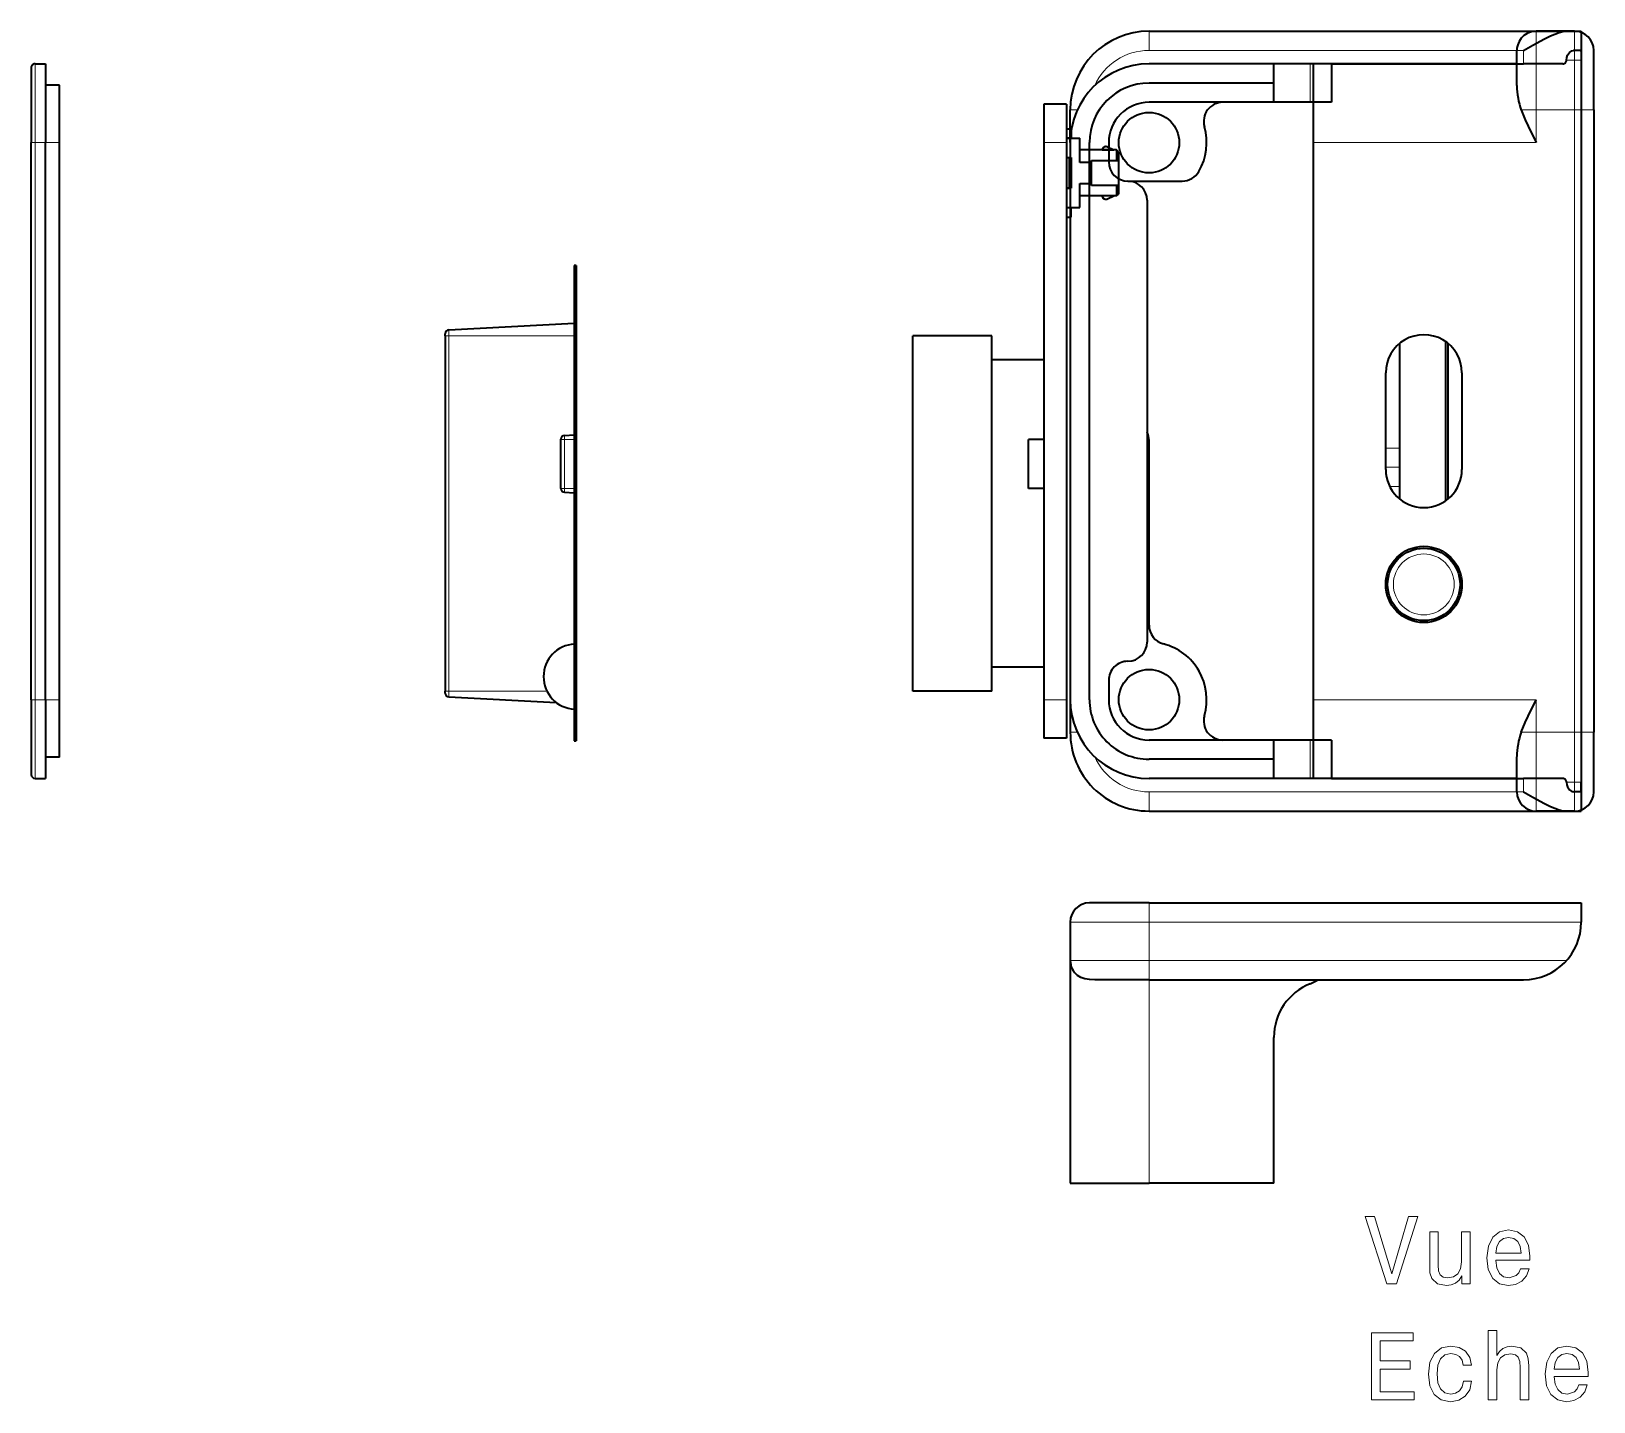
# Model space of a CAD drawing. Extents: x 487 to 800, y 314 to 605.
# Drawn here: x 487.4 to 568.8, y 369.4 to 440.8 of the extents above; entities that cross this region are included whole.
import ezdxf

# ---------------------------------------------------------------- set-up
doc = ezdxf.new("R2010")
doc.units = 0

msp = doc.modelspace()

# ---------------------------------------------------------------- linework, layer by layer
at = {"color": 7, "lineweight": 35}
for p, q in [((545.623, 440.8), (567.359, 440.8)), ((568.123, 439.3), (568.123, 401.7)), ((568.773, 436.7), (568.773, 404.3)), ((487.438, 406), (487.438, 435)), ((488.188, 406), (488.188, 435)), ((488.908, 406), (488.908, 435)), ((540.149, 435), (540.149, 406)), ((541.329, 435), (541.329, 406)), ((541.523, 435), (541.523, 406)), ((542.523, 406), (542.523, 435)), ((554.173, 435), (554.173, 406)), ((545.523, 432), (545.523, 409)), ((515.707, 428.6), (515.707, 403.85)), ((515.807, 428.6), (515.807, 403.85)), ((545.623, 400.2), (567.359, 400.2)), ((545.623, 395.42), (568.123, 395.42))]:
    msp.add_line(p, q, dxfattribs=at)
at = {"color": 7, "lineweight": 13, "ltscale": 0.025}
for p, q in [((545.623, 440.8), (545.623, 439.8)), ((568.773, 436.7), (567.773, 436.7)), ((568.773, 404.3), (567.773, 404.3)), ((545.623, 401.2), (545.623, 400.2)), ((545.623, 395.42), (545.623, 394.42)), ((545.623, 392.42), (545.623, 391.42))]:
    msp.add_line(p, q, dxfattribs=at)
at = {"color": 7, "lineweight": 13, "ltscale": 0.102499}
for p, q in [((565.773, 436.7), (565.773, 440.8)), ((567.773, 436.7), (567.773, 440.8)), ((545.623, 394.42), (541.523, 394.42)), ((545.623, 392.42), (541.523, 392.42))]:
    msp.add_line(p, q, dxfattribs=at)
at = {"color": 7, "lineweight": 35, "ltscale": 0.05}
for p, q in [((567.773, 440.8), (565.773, 440.8)), ((555.123, 439.1), (555.123, 437.1)), ((540.149, 437), (540.149, 435)), ((541.329, 437), (541.329, 435)), ((540.149, 406), (540.149, 404)), ((541.329, 406), (541.329, 404)), ((555.123, 403.9), (555.123, 401.9)), ((567.773, 400.2), (565.773, 400.2)), ((541.523, 394.42), (541.523, 392.42))]:
    msp.add_line(p, q, dxfattribs=at)
at = {"color": 7, "lineweight": 35, "ltscale": 0.019098}
for p, q in [((567.359, 440.8), (568.123, 440.8)), ((567.359, 400.2), (568.123, 400.2))]:
    msp.add_line(p, q, dxfattribs=at)
at = {"color": 7, "lineweight": 35, "ltscale": 0.025}
for p, q in [((568.123, 440.8), (568.123, 439.8)), ((552.123, 438.1), (552.123, 439.1)), ((552.123, 437.1), (552.123, 438.1)), ((543.523, 435), (543.523, 434)), ((543.523, 407), (543.523, 406)), ((552.123, 402.9), (552.123, 403.9)), ((552.123, 401.9), (552.123, 402.9)), ((568.123, 401.2), (568.123, 400.2)), ((568.123, 395.42), (568.123, 394.42))]:
    msp.add_line(p, q, dxfattribs=at)
at = {"color": 7, "lineweight": 13, "ltscale": 0.4875}
for p, q in [((545.623, 439.8), (565.123, 439.8)), ((545.623, 401.2), (565.123, 401.2))]:
    msp.add_line(p, q, dxfattribs=at)
at = {"color": 7, "lineweight": 35, "ltscale": 0.045808}
msp.add_line((564.773, 437.968), (564.773, 439.8), dxfattribs=at)
at = {"color": 7, "lineweight": 13, "ltscale": 0.0175}
for p, q in [((565.123, 439.8), (565.123, 439.1)), ((565.123, 401.9), (565.123, 401.2))]:
    msp.add_line(p, q, dxfattribs=at)
at = {"color": 7, "lineweight": 13, "ltscale": 0.019098}
for p, q in [((568.123, 439.3), (567.359, 439.3)), ((568.123, 401.7), (567.359, 401.7))]:
    msp.add_line(p, q, dxfattribs=at)
at = {"color": 7, "lineweight": 35, "ltscale": 0.009}
for p, q in [((568.081, 439.8), (567.721, 439.8)), ((568.081, 401.2), (567.721, 401.2))]:
    msp.add_line(p, q, dxfattribs=at)
at = {"color": 7, "lineweight": 35, "ltscale": 0.0125}
for p, q in [((568.123, 439.8), (568.123, 439.3)), ((541.579, 435.725), (541.579, 435.225)), ((541.579, 435.725), (541.579, 435.225)), ((542.529, 433.975), (542.029, 433.975)), ((542.529, 433.975), (542.029, 433.975)), ((542.529, 433.975), (542.029, 433.975)), ((542.029, 432.875), (542.529, 432.875)), ((542.029, 432.875), (542.529, 432.875)), ((541.579, 431.125), (541.579, 431.625)), ((541.579, 431.125), (541.579, 431.625)), ((568.123, 401.7), (568.123, 401.2))]:
    msp.add_line(p, q, dxfattribs=at)
at = {"color": 7, "lineweight": 35, "ltscale": 0.077499}
for p, q in [((568.773, 436.7), (568.773, 439.8)), ((545.623, 395.42), (542.523, 395.42))]:
    msp.add_line(p, q, dxfattribs=at)
at = {"color": 7, "lineweight": 35, "ltscale": 0.0975}
for p, q in [((487.438, 438.9), (487.438, 435)), ((487.438, 406), (487.438, 402.1))]:
    msp.add_line(p, q, dxfattribs=at)
at = {"color": 7, "lineweight": 13, "ltscale": 0.1025}
for p, q in [((487.638, 439.1), (487.638, 435)), ((487.638, 406), (487.638, 401.9)), ((565.773, 400.2), (565.773, 404.3)), ((567.773, 400.2), (567.773, 404.3))]:
    msp.add_line(p, q, dxfattribs=at)
at = {"color": 7, "lineweight": 35, "ltscale": 0.01375}
for p, q in [((487.638, 439.1), (488.188, 439.1)), ((543.929, 434.625), (543.929, 434.075)), ((543.929, 434.625), (543.929, 434.075)), ((543.929, 432.775), (543.929, 432.225)), ((543.929, 432.775), (543.929, 432.225)), ((487.638, 401.9), (488.188, 401.9))]:
    msp.add_line(p, q, dxfattribs=at)
at = {"color": 7, "lineweight": 35, "ltscale": 0.1025}
for p, q in [((488.188, 439.1), (488.188, 435)), ((554.173, 439.1), (554.173, 435)), ((488.188, 406), (488.188, 401.9)), ((554.173, 406), (554.173, 401.9))]:
    msp.add_line(p, q, dxfattribs=at)
at = {"color": 7, "lineweight": 35, "ltscale": 0.1625}
for p, q in [((552.123, 439.1), (545.623, 439.1)), ((552.123, 438.1), (545.623, 438.1)), ((552.123, 437.1), (545.623, 437.1)), ((552.123, 403.9), (545.623, 403.9)), ((552.123, 402.9), (545.623, 402.9)), ((552.123, 401.9), (545.623, 401.9)), ((552.123, 380.82), (545.623, 380.82))]:
    msp.add_line(p, q, dxfattribs=at)
at = {"color": 7, "lineweight": 35, "ltscale": 0.04725}
for p, q in [((554.013, 439.1), (552.123, 439.1)), ((554.013, 437.1), (552.123, 437.1)), ((554.013, 403.9), (552.123, 403.9)), ((554.013, 401.9), (552.123, 401.9))]:
    msp.add_line(p, q, dxfattribs=at)
at = {"color": 7, "lineweight": 13, "ltscale": 0.05}
for p, q in [((554.013, 439.1), (554.013, 437.1)), ((567.773, 436.7), (565.773, 436.7)), ((567.773, 404.3), (565.773, 404.3)), ((554.013, 403.9), (554.013, 401.9)), ((545.623, 394.42), (545.623, 392.42))]:
    msp.add_line(p, q, dxfattribs=at)
at = {"color": 7, "lineweight": 35, "ltscale": 0.009932}
for p, q in [((554.41, 439.1), (554.013, 439.1)), ((554.41, 401.9), (554.013, 401.9))]:
    msp.add_line(p, q, dxfattribs=at)
at = {"color": 7, "lineweight": 35, "ltscale": 0.264999}
for p, q in [((564.773, 439.1), (554.173, 439.1)), ((564.773, 401.9), (554.173, 401.9))]:
    msp.add_line(p, q, dxfattribs=at)
at = {"color": 7, "lineweight": 35, "ltscale": 0.017818}
for p, q in [((555.123, 439.1), (554.41, 439.1)), ((555.123, 401.9), (554.41, 401.9))]:
    msp.add_line(p, q, dxfattribs=at)
at = {"color": 7, "lineweight": 35, "ltscale": 0.25}
for p, q in [((555.123, 439.1), (565.123, 439.1)), ((555.123, 401.9), (565.123, 401.9))]:
    msp.add_line(p, q, dxfattribs=at)
at = {"color": 7, "lineweight": 35, "ltscale": 0.05099}
for p, q in [((567.163, 439.1), (565.123, 439.1)), ((567.163, 401.9), (565.123, 401.9))]:
    msp.add_line(p, q, dxfattribs=at)
at = {"color": 7, "lineweight": 35, "ltscale": 0.017999}
for p, q in [((488.908, 438), (488.188, 438)), ((488.908, 403), (488.188, 403))]:
    msp.add_line(p, q, dxfattribs=at)
at = {"color": 7, "lineweight": 35, "ltscale": 0.075}
for p, q in [((488.908, 435), (488.908, 438)), ((488.908, 403), (488.908, 406))]:
    msp.add_line(p, q, dxfattribs=at)
at = {"color": 7, "lineweight": 35, "ltscale": 0.029501}
for p, q in [((541.329, 437), (540.149, 437)), ((541.329, 404), (540.149, 404))]:
    msp.add_line(p, q, dxfattribs=at)
at = {"color": 7, "lineweight": 35, "ltscale": 0.02775}
for p, q in [((555.123, 437.1), (554.013, 437.1)), ((555.123, 403.9), (554.013, 403.9))]:
    msp.add_line(p, q, dxfattribs=at)
at = {"color": 7, "lineweight": 35, "ltscale": 0.0425}
for p, q in [((541.523, 435), (541.523, 436.7)), ((541.523, 406), (541.523, 404.3))]:
    msp.add_line(p, q, dxfattribs=at)
at = {"color": 7, "lineweight": 13, "ltscale": 0.009225}
for p, q in [((541.523, 436.7), (541.892, 436.7)), ((541.892, 404.3), (541.523, 404.3))]:
    msp.add_line(p, q, dxfattribs=at)
at = {"color": 7, "lineweight": 13, "ltscale": 0.019395}
for p, q in [((565.773, 436.7), (564.998, 436.7)), ((564.998, 404.3), (565.773, 404.3))]:
    msp.add_line(p, q, dxfattribs=at)
at = {"color": 7, "lineweight": 13, "ltscale": 0.0425}
for p, q in [((565.773, 435), (565.773, 436.7)), ((565.773, 406), (565.773, 404.3))]:
    msp.add_line(p, q, dxfattribs=at)
at = {"color": 7, "lineweight": 13}
for p, q in [((567.773, 436.7), (567.773, 404.3)), ((487.638, 406), (487.638, 435)), ((545.623, 394.42), (568.123, 394.42)), ((545.623, 392.42), (567.359, 392.42))]:
    msp.add_line(p, q, dxfattribs=at)
at = {"color": 7, "lineweight": 35, "ltscale": 0.017499}
for p, q in [((541.329, 435.225), (542.029, 435.225)), ((541.329, 435.225), (542.029, 435.225)), ((541.329, 431.625), (542.029, 431.625)), ((541.329, 431.625), (542.029, 431.625))]:
    msp.add_line(p, q, dxfattribs=at)
at = {"color": 7, "lineweight": 35, "ltscale": 0.003749}
for p, q in [((541.479, 435.225), (541.329, 435.225)), ((541.329, 432.625), (541.479, 432.625)), ((541.479, 432.625), (541.329, 432.625)), ((541.329, 432.625), (541.479, 432.625))]:
    msp.add_line(p, q, dxfattribs=at)
at = {"color": 7, "lineweight": 35, "ltscale": 0.005}
for p, q in [((541.379, 435.725), (541.579, 435.725)), ((541.379, 435.725), (541.579, 435.725)), ((541.379, 435.725), (541.579, 435.725)), ((541.379, 435.725), (541.579, 435.725)), ((541.379, 435.725), (541.579, 435.725)), ((541.379, 435.725), (541.579, 435.725)), ((541.379, 435.725), (541.579, 435.725)), ((541.379, 435.725), (541.579, 435.725)), ((541.379, 435.725), (541.579, 435.725)), ((541.379, 435.725), (541.579, 435.725)), ((541.379, 435.725), (541.579, 435.725)), ((541.379, 435.725), (541.579, 435.725)), ((541.379, 435.725), (541.579, 435.725)), ((541.379, 435.725), (541.579, 435.725)), ((541.379, 435.725), (541.579, 435.725)), ((541.379, 435.725), (541.579, 435.725)), ((541.379, 435.725), (541.579, 435.725)), ((541.379, 435.725), (541.579, 435.725)), ((541.379, 435.725), (541.579, 435.725)), ((541.379, 435.725), (541.579, 435.725)), ((541.379, 435.725), (541.579, 435.725)), ((541.379, 435.725), (541.579, 435.725)), ((541.379, 435.725), (541.579, 435.725)), ((541.379, 435.725), (541.579, 435.725)), ((541.379, 435.725), (541.579, 435.725)), ((541.379, 435.725), (541.579, 435.725)), ((541.379, 435.725), (541.579, 435.725)), ((541.379, 435.725), (541.579, 435.725)), ((541.379, 435.725), (541.579, 435.725)), ((541.379, 435.725), (541.579, 435.725)), ((541.379, 435.725), (541.579, 435.725)), ((541.379, 435.725), (541.579, 435.725)), ((541.379, 435.725), (541.579, 435.725)), ((541.379, 435.725), (541.579, 435.725)), ((541.379, 435.725), (541.579, 435.725)), ((541.379, 435.725), (541.579, 435.725)), ((541.379, 435.725), (541.579, 435.725)), ((542.629, 433.875), (542.629, 434.075)), ((542.629, 433.875), (542.629, 434.075)), ((542.629, 432.775), (542.629, 432.975)), ((542.629, 432.775), (542.629, 432.975)), ((541.379, 431.125), (541.579, 431.125)), ((541.379, 431.125), (541.579, 431.125))]:
    msp.add_line(p, q, dxfattribs=at)
at = {"color": 7, "lineweight": 35, "ltscale": 0.000875854}
msp.add_line((541.479, 435.225), (541.514, 435.225), dxfattribs=at)
at = {"color": 7, "lineweight": 35, "ltscale": 0.001625}
msp.add_line((541.514, 435.225), (541.579, 435.225), dxfattribs=at)
at = {"color": 7, "lineweight": 35, "ltscale": 0.011249}
msp.add_line((541.579, 435.225), (542.029, 435.225), dxfattribs=at)
at = {"color": 7, "lineweight": 35, "ltscale": 0.03125}
for p, q in [((542.029, 433.975), (542.029, 435.225)), ((542.029, 433.975), (542.029, 435.225)), ((542.029, 431.625), (542.029, 432.875)), ((542.029, 431.625), (542.029, 432.875))]:
    msp.add_line(p, q, dxfattribs=at)
at = {"color": 7, "lineweight": 13, "ltscale": 0.005}
for p, q in [((487.438, 435), (487.638, 435)), ((487.438, 406), (487.638, 406))]:
    msp.add_line(p, q, dxfattribs=at)
at = {"color": 7, "lineweight": 13, "ltscale": 0.01375}
for p, q in [((487.638, 435), (488.188, 435)), ((487.638, 406), (488.188, 406))]:
    msp.add_line(p, q, dxfattribs=at)
at = {"color": 7, "lineweight": 13, "ltscale": 0.017999}
for p, q in [((488.908, 435), (488.188, 435)), ((488.908, 406), (488.188, 406))]:
    msp.add_line(p, q, dxfattribs=at)
at = {"color": 7, "lineweight": 13, "ltscale": 0.029501}
for p, q in [((541.329, 435), (540.149, 435)), ((541.329, 406), (540.149, 406))]:
    msp.add_line(p, q, dxfattribs=at)
at = {"color": 7, "lineweight": 35, "ltscale": 0.028749}
msp.add_line((543.179, 434.625), (542.029, 434.625), dxfattribs=at)
at = {"color": 7, "lineweight": 35, "ltscale": 0.047501}
for p, q in [((543.929, 434.625), (542.029, 434.625)), ((543.929, 434.625), (542.029, 434.625)), ((543.929, 432.225), (542.029, 432.225)), ((543.929, 432.225), (542.029, 432.225))]:
    msp.add_line(p, q, dxfattribs=at)
at = {"color": 7, "lineweight": 35, "ltscale": 0.000434035}
for p, q in [((543.179, 434.625), (543.184, 434.641)), ((543.179, 434.625), (543.184, 434.641)), ((543.179, 434.625), (543.184, 434.641)), ((543.179, 434.625), (543.184, 434.641)), ((543.179, 434.625), (543.184, 434.641)), ((543.179, 434.625), (543.184, 434.641)), ((543.179, 434.625), (543.184, 434.641)), ((543.179, 434.625), (543.184, 434.641)), ((543.179, 434.625), (543.184, 434.641)), ((543.179, 434.625), (543.184, 434.641)), ((543.179, 434.625), (543.184, 434.641)), ((543.179, 434.625), (543.184, 434.641)), ((543.179, 434.625), (543.184, 434.641)), ((543.179, 434.625), (543.184, 434.641)), ((543.179, 434.625), (543.184, 434.641)), ((543.179, 434.625), (543.184, 434.641)), ((543.179, 434.625), (543.184, 434.641)), ((543.179, 434.625), (543.184, 434.641)), ((543.179, 434.625), (543.184, 434.641)), ((543.179, 434.625), (543.184, 434.641)), ((543.179, 432.225), (543.184, 432.208)), ((543.179, 432.225), (543.184, 432.208)), ((543.179, 432.225), (543.184, 432.208)), ((543.179, 432.225), (543.184, 432.208)), ((543.179, 432.225), (543.184, 432.208)), ((543.179, 432.225), (543.184, 432.208)), ((543.179, 432.225), (543.184, 432.208)), ((543.179, 432.225), (543.184, 432.208)), ((543.179, 432.225), (543.184, 432.208)), ((543.179, 432.225), (543.184, 432.208)), ((543.179, 432.225), (543.184, 432.208)), ((543.179, 432.225), (543.184, 432.208)), ((543.179, 432.225), (543.184, 432.208)), ((543.179, 432.225), (543.184, 432.208)), ((543.179, 432.225), (543.184, 432.208)), ((543.179, 432.225), (543.184, 432.208)), ((543.179, 432.225), (543.184, 432.208)), ((543.179, 432.225), (543.184, 432.208)), ((543.179, 432.225), (543.184, 432.208)), ((543.179, 432.225), (543.184, 432.208))]:
    msp.add_line(p, q, dxfattribs=at)
at = {"color": 7, "lineweight": 35, "ltscale": 0.000433549}
for p, q in [((543.179, 434.625), (543.184, 434.641)), ((543.179, 432.225), (543.184, 432.208))]:
    msp.add_line(p, q, dxfattribs=at)
at = {"color": 7, "lineweight": 35, "ltscale": 0.015179}
msp.add_line((543.179, 434.625), (543.786, 434.625), dxfattribs=at)
at = {"color": 7, "lineweight": 35, "ltscale": 0.008897}
for p, q in [((543.464, 434.776), (543.786, 434.625)), ((543.464, 434.776), (543.786, 434.625)), ((543.464, 434.776), (543.786, 434.625)), ((543.464, 434.776), (543.786, 434.625)), ((543.464, 434.776), (543.786, 434.625)), ((543.464, 434.776), (543.786, 434.625)), ((543.464, 434.776), (543.786, 434.625)), ((543.464, 434.776), (543.786, 434.625)), ((543.464, 434.776), (543.786, 434.625)), ((543.464, 434.776), (543.786, 434.625)), ((543.464, 434.776), (543.786, 434.625)), ((543.464, 434.776), (543.786, 434.625)), ((543.464, 434.776), (543.786, 434.625)), ((543.464, 434.776), (543.786, 434.625)), ((543.464, 434.776), (543.786, 434.625)), ((543.464, 434.776), (543.786, 434.625)), ((543.464, 434.776), (543.786, 434.625)), ((543.464, 434.776), (543.786, 434.625)), ((543.464, 434.776), (543.786, 434.625)), ((543.464, 434.776), (543.786, 434.625)), ((543.464, 434.776), (543.786, 434.625)), ((543.464, 434.776), (543.786, 434.625)), ((543.464, 434.776), (543.786, 434.625)), ((543.464, 434.776), (543.786, 434.625)), ((543.464, 434.776), (543.786, 434.625)), ((543.464, 434.776), (543.786, 434.625)), ((543.464, 434.776), (543.786, 434.625)), ((543.464, 434.776), (543.786, 434.625)), ((543.464, 434.776), (543.786, 434.625)), ((543.464, 434.776), (543.786, 434.625)), ((543.464, 434.776), (543.786, 434.625)), ((543.464, 434.776), (543.786, 434.625)), ((543.464, 434.776), (543.786, 434.625)), ((543.464, 434.776), (543.786, 434.625)), ((543.464, 434.776), (543.786, 434.625)), ((543.464, 434.776), (543.786, 434.625)), ((543.464, 434.776), (543.786, 434.625)), ((543.464, 432.074), (543.786, 432.225)), ((543.464, 432.074), (543.786, 432.225))]:
    msp.add_line(p, q, dxfattribs=at)
at = {"color": 7, "lineweight": 35, "ltscale": 0.003572}
msp.add_line((543.929, 434.625), (543.786, 434.625), dxfattribs=at)
at = {"color": 7, "lineweight": 35, "ltscale": 0.003535}
for p, q in [((544.029, 434.525), (543.929, 434.625)), ((544.029, 434.525), (543.929, 434.625)), ((543.929, 432.225), (544.029, 432.325)), ((543.929, 432.225), (544.029, 432.325))]:
    msp.add_line(p, q, dxfattribs=at)
at = {"color": 7, "lineweight": 35, "ltscale": 0.01125}
for p, q in [((544.029, 434.525), (544.029, 434.075)), ((544.029, 434.525), (544.029, 434.075)), ((541.479, 434.225), (541.479, 433.775)), ((541.479, 433.775), (541.479, 434.225)), ((541.479, 433.775), (541.479, 434.225)), ((541.579, 433.775), (541.579, 434.225)), ((541.479, 433.075), (541.479, 432.625)), ((541.479, 432.625), (541.479, 433.075)), ((541.479, 432.625), (541.479, 433.075)), ((541.579, 432.625), (541.579, 433.075)), ((544.029, 432.775), (544.029, 432.325)), ((544.029, 432.775), (544.029, 432.325))]:
    msp.add_line(p, q, dxfattribs=at)
at = {"color": 7, "lineweight": 13, "ltscale": 0.289999}
for p, q in [((565.773, 435), (554.173, 435)), ((565.773, 406), (554.173, 406))]:
    msp.add_line(p, q, dxfattribs=at)
at = {"color": 7, "lineweight": 35, "ltscale": 0.00625}
for p, q in [((541.329, 434.225), (541.579, 434.225)), ((541.329, 434.225), (541.579, 434.225)), ((541.579, 432.625), (541.329, 432.625)), ((541.579, 432.625), (541.329, 432.625))]:
    msp.add_line(p, q, dxfattribs=at)
at = {"color": 7, "lineweight": 35, "ltscale": 0.0175}
for p, q in [((541.479, 433.525), (541.479, 434.225)), ((541.479, 433.525), (541.479, 434.225)), ((541.479, 433.525), (541.479, 434.225)), ((541.479, 434.225), (541.479, 433.525)), ((541.479, 434.225), (541.479, 433.525)), ((541.479, 434.225), (541.479, 433.525)), ((541.479, 433.525), (541.479, 434.225)), ((541.479, 433.525), (541.479, 434.225)), ((541.479, 434.225), (541.479, 433.525)), ((541.479, 434.225), (541.479, 433.525)), ((541.479, 433.525), (541.479, 434.225)), ((541.479, 434.225), (541.479, 433.525)), ((541.479, 433.525), (541.479, 434.225)), ((541.479, 434.225), (541.479, 433.525)), ((541.479, 433.525), (541.479, 434.225)), ((541.479, 433.525), (541.479, 434.225)), ((541.479, 434.225), (541.479, 433.525)), ((541.479, 434.225), (541.479, 433.525)), ((541.479, 434.225), (541.479, 433.525)), ((541.479, 433.525), (541.479, 434.225)), ((541.479, 433.525), (541.479, 434.225)), ((541.479, 434.225), (541.479, 433.525)), ((541.479, 433.525), (541.479, 434.225)), ((541.479, 434.225), (541.479, 433.525)), ((541.479, 433.525), (541.479, 434.225)), ((541.479, 434.225), (541.479, 433.525)), ((541.479, 433.525), (541.479, 434.225)), ((541.479, 434.225), (541.479, 433.525)), ((541.479, 434.225), (541.479, 433.525)), ((541.479, 433.525), (541.479, 434.225)), ((541.479, 433.525), (541.479, 434.225)), ((541.479, 434.225), (541.479, 433.525)), ((541.479, 433.525), (541.479, 434.225)), ((541.479, 434.225), (541.479, 433.525)), ((541.479, 433.525), (541.479, 434.225)), ((541.479, 434.225), (541.479, 433.525)), ((541.479, 433.075), (541.479, 433.775)), ((541.479, 433.075), (541.479, 433.775)), ((541.479, 433.075), (541.479, 433.775)), ((541.579, 433.775), (541.579, 433.075)), ((541.579, 433.775), (541.579, 433.075)), ((541.579, 433.775), (541.579, 433.075)), ((541.479, 433.325), (541.479, 432.625)), ((541.479, 433.325), (541.479, 432.625)), ((541.479, 433.325), (541.479, 432.625)), ((541.479, 432.625), (541.479, 433.325)), ((541.479, 432.625), (541.479, 433.325)), ((541.479, 432.625), (541.479, 433.325)), ((541.479, 432.625), (541.479, 433.325)), ((541.479, 433.325), (541.479, 432.625)), ((541.479, 433.325), (541.479, 432.625)), ((541.479, 433.325), (541.479, 432.625)), ((541.479, 432.625), (541.479, 433.325)), ((541.479, 432.625), (541.479, 433.325)), ((541.479, 432.625), (541.479, 433.325)), ((541.479, 433.325), (541.479, 432.625)), ((541.479, 432.625), (541.479, 433.325)), ((541.479, 433.325), (541.479, 432.625)), ((541.479, 432.625), (541.479, 433.325)), ((541.479, 433.325), (541.479, 432.625)), ((541.479, 433.325), (541.479, 432.625)), ((541.479, 432.625), (541.479, 433.325)), ((541.479, 432.625), (541.479, 433.325)), ((541.479, 433.325), (541.479, 432.625)), ((541.479, 432.625), (541.479, 433.325)), ((541.479, 433.325), (541.479, 432.625)), ((541.479, 432.625), (541.479, 433.325)), ((541.479, 433.325), (541.479, 432.625)), ((541.479, 432.625), (541.479, 433.325)), ((541.479, 433.325), (541.479, 432.625)), ((541.479, 432.625), (541.479, 433.325)), ((541.479, 433.325), (541.479, 432.625)), ((541.479, 432.625), (541.479, 433.325)), ((541.479, 433.325), (541.479, 432.625)), ((541.479, 432.625), (541.479, 433.325)), ((541.479, 433.325), (541.479, 432.625)), ((541.479, 432.625), (541.479, 433.325)), ((541.479, 433.325), (541.479, 432.625))]:
    msp.add_line(p, q, dxfattribs=at)
at = {"color": 7, "lineweight": 35, "ltscale": 0.01625}
msp.add_line((541.479, 434.225), (541.479, 433.575), dxfattribs=at)
msp.add_line((541.479, 434.225), (541.479, 433.575), dxfattribs=at)
msp.add_line((541.479, 434.225), (541.479, 433.575), dxfattribs=at)
msp.add_line((541.479, 434.225), (541.479, 433.575), dxfattribs=at)
msp.add_line((541.479, 434.225), (541.479, 433.575), dxfattribs=at)
msp.add_line((541.479, 434.225), (541.479, 433.575), dxfattribs=at)
msp.add_line((541.479, 434.225), (541.479, 433.575), dxfattribs=at)
msp.add_line((541.479, 434.225), (541.479, 433.575), dxfattribs=at)
msp.add_line((541.479, 434.225), (541.479, 433.575), dxfattribs=at)
msp.add_line((541.479, 434.225), (541.479, 433.575), dxfattribs=at)
msp.add_line((541.479, 434.225), (541.479, 433.575), dxfattribs=at)
msp.add_line((541.479, 434.225), (541.479, 433.575), dxfattribs=at)
msp.add_line((541.479, 434.225), (541.479, 433.575), dxfattribs=at)
msp.add_line((541.479, 434.225), (541.479, 433.575), dxfattribs=at)
msp.add_line((541.479, 434.225), (541.479, 433.575), dxfattribs=at)
msp.add_line((541.479, 434.225), (541.479, 433.575), dxfattribs=at)
msp.add_line((541.479, 434.225), (541.479, 433.575), dxfattribs=at)
msp.add_line((541.479, 434.225), (541.479, 433.575), dxfattribs=at)
msp.add_line((541.479, 434.225), (541.479, 433.575), dxfattribs=at)
msp.add_line((541.479, 434.225), (541.479, 433.575), dxfattribs=at)
msp.add_line((541.479, 434.225), (541.479, 433.575), dxfattribs=at)
msp.add_line((541.479, 434.225), (541.479, 433.575), dxfattribs=at)
msp.add_line((541.479, 434.225), (541.479, 433.575), dxfattribs=at)
msp.add_line((541.479, 434.225), (541.479, 433.575), dxfattribs=at)
msp.add_line((541.479, 434.225), (541.479, 433.575), dxfattribs=at)
msp.add_line((541.479, 434.225), (541.479, 433.575), dxfattribs=at)
msp.add_line((541.479, 434.225), (541.479, 433.575), dxfattribs=at)
msp.add_line((541.479, 434.225), (541.479, 433.575), dxfattribs=at)
msp.add_line((541.479, 434.225), (541.479, 433.575), dxfattribs=at)
msp.add_line((541.479, 434.225), (541.479, 433.575), dxfattribs=at)
msp.add_line((541.479, 434.225), (541.479, 433.575), dxfattribs=at)
msp.add_line((541.479, 434.225), (541.479, 433.575), dxfattribs=at)
msp.add_line((541.479, 434.225), (541.479, 433.575), dxfattribs=at)
msp.add_line((541.479, 434.225), (541.479, 433.575), dxfattribs=at)
msp.add_line((541.479, 434.225), (541.479, 433.575), dxfattribs=at)
msp.add_line((541.479, 434.225), (541.479, 433.575), dxfattribs=at)
msp.add_line((541.479, 434.225), (541.479, 433.575), dxfattribs=at)
at = {"color": 7, "lineweight": 35, "ltscale": 0.002501}
for p, q in [((541.479, 433.775), (541.579, 433.775)), ((541.479, 433.775), (541.579, 433.775)), ((541.579, 433.075), (541.479, 433.075)), ((541.579, 433.075), (541.479, 433.075)), ((541.579, 433.075), (541.479, 433.075)), ((541.479, 432.625), (541.579, 432.625)), ((515.807, 428.6), (515.707, 428.6)), ((515.707, 403.85), (515.807, 403.85))]:
    msp.add_line(p, q, dxfattribs=at)
at = {"color": 7, "lineweight": 35, "ltscale": 0.04}
msp.add_line((541.579, 434.225), (541.579, 432.625), dxfattribs=at)
msp.add_line((541.579, 434.225), (541.579, 432.625), dxfattribs=at)
at = {"color": 7, "lineweight": 35, "ltscale": 0.003536}
for p, q in [((542.629, 433.875), (542.529, 433.975)), ((542.629, 433.875), (542.529, 433.975)), ((542.529, 432.875), (542.629, 432.975)), ((542.529, 432.875), (542.629, 432.975))]:
    msp.add_line(p, q, dxfattribs=at)
at = {"color": 7, "lineweight": 35, "ltscale": 0.0325}
for p, q in [((542.629, 434.075), (543.929, 434.075)), ((542.629, 434.075), (543.929, 434.075)), ((544.029, 434.075), (544.029, 432.775)), ((544.029, 434.075), (544.029, 432.775)), ((543.929, 432.775), (542.629, 432.775)), ((543.929, 432.775), (542.629, 432.775))]:
    msp.add_line(p, q, dxfattribs=at)
at = {"color": 7, "lineweight": 35, "ltscale": 0.0225}
msp.add_line((542.629, 432.975), (542.629, 433.875), dxfattribs=at)
msp.add_line((542.629, 432.975), (542.629, 433.875), dxfattribs=at)
at = {"color": 7, "lineweight": 35, "ltscale": 0.002499}
for p, q in [((543.929, 434.075), (544.029, 434.075)), ((543.929, 434.075), (544.029, 434.075)), ((544.029, 432.775), (543.929, 432.775)), ((544.029, 432.775), (543.929, 432.775))]:
    msp.add_line(p, q, dxfattribs=at)
at = {"color": 7, "lineweight": 35, "ltscale": 0.016251}
msp.add_line((541.479, 432.625), (541.479, 433.275), dxfattribs=at)
msp.add_line((541.479, 432.625), (541.479, 433.275), dxfattribs=at)
msp.add_line((541.479, 432.625), (541.479, 433.275), dxfattribs=at)
msp.add_line((541.479, 432.625), (541.479, 433.275), dxfattribs=at)
msp.add_line((541.479, 432.625), (541.479, 433.275), dxfattribs=at)
msp.add_line((541.479, 432.625), (541.479, 433.275), dxfattribs=at)
msp.add_line((541.479, 432.625), (541.479, 433.275), dxfattribs=at)
msp.add_line((541.479, 432.625), (541.479, 433.275), dxfattribs=at)
msp.add_line((541.479, 432.625), (541.479, 433.275), dxfattribs=at)
msp.add_line((541.479, 432.625), (541.479, 433.275), dxfattribs=at)
msp.add_line((541.479, 432.625), (541.479, 433.275), dxfattribs=at)
msp.add_line((541.479, 432.625), (541.479, 433.275), dxfattribs=at)
msp.add_line((541.479, 432.625), (541.479, 433.275), dxfattribs=at)
msp.add_line((541.479, 432.625), (541.479, 433.275), dxfattribs=at)
msp.add_line((541.479, 432.625), (541.479, 433.275), dxfattribs=at)
msp.add_line((541.479, 432.625), (541.479, 433.275), dxfattribs=at)
msp.add_line((541.479, 432.625), (541.479, 433.275), dxfattribs=at)
msp.add_line((541.479, 432.625), (541.479, 433.275), dxfattribs=at)
msp.add_line((541.479, 432.625), (541.479, 433.275), dxfattribs=at)
msp.add_line((541.479, 432.625), (541.479, 433.275), dxfattribs=at)
msp.add_line((541.479, 432.625), (541.479, 433.275), dxfattribs=at)
msp.add_line((541.479, 432.625), (541.479, 433.275), dxfattribs=at)
msp.add_line((541.479, 432.625), (541.479, 433.275), dxfattribs=at)
msp.add_line((541.479, 432.625), (541.479, 433.275), dxfattribs=at)
msp.add_line((541.479, 432.625), (541.479, 433.275), dxfattribs=at)
msp.add_line((541.479, 432.625), (541.479, 433.275), dxfattribs=at)
msp.add_line((541.479, 432.625), (541.479, 433.275), dxfattribs=at)
msp.add_line((541.479, 432.625), (541.479, 433.275), dxfattribs=at)
msp.add_line((541.479, 432.625), (541.479, 433.275), dxfattribs=at)
msp.add_line((541.479, 432.625), (541.479, 433.275), dxfattribs=at)
msp.add_line((541.479, 432.625), (541.479, 433.275), dxfattribs=at)
msp.add_line((541.479, 432.625), (541.479, 433.275), dxfattribs=at)
msp.add_line((541.479, 432.625), (541.479, 433.275), dxfattribs=at)
msp.add_line((541.479, 432.625), (541.479, 433.275), dxfattribs=at)
msp.add_line((541.479, 432.625), (541.479, 433.275), dxfattribs=at)
msp.add_line((541.479, 432.625), (541.479, 433.275), dxfattribs=at)
msp.add_line((541.479, 432.625), (541.479, 433.275), dxfattribs=at)
at = {"color": 7, "lineweight": 35, "ltscale": 0.034999}
msp.add_line((544.029, 432.775), (542.629, 432.775), dxfattribs=at)
at = {"color": 7, "lineweight": 35, "ltscale": 0.070801}
msp.add_line((544.523, 433), (547.355, 433), dxfattribs=at)
at = {"color": 7, "lineweight": 35, "ltscale": 0.163485}
msp.add_line((509.177, 425.255), (515.707, 425.597), dxfattribs=at)
at = {"color": 7, "lineweight": 35, "ltscale": 0.002628}
for p, q in [((508.987, 424.95), (508.987, 425.055)), ((508.987, 406.345), (508.987, 406.45))]:
    msp.add_line(p, q, dxfattribs=at)
at = {"color": 7, "lineweight": 35, "ltscale": 0.4625}
for p, q in [((508.987, 424.95), (508.987, 406.45)), ((533.329, 406.45), (533.329, 424.95)), ((537.449, 406.45), (537.449, 424.95))]:
    msp.add_line(p, q, dxfattribs=at)
at = {"color": 7, "lineweight": 13, "ltscale": 0.004738}
for p, q in [((508.987, 424.95), (509.177, 424.95)), ((515.007, 419.55), (515.197, 419.55)), ((515.007, 417), (515.197, 417)), ((508.987, 406.45), (509.177, 406.45))]:
    msp.add_line(p, q, dxfattribs=at)
at = {"color": 7, "lineweight": 13, "ltscale": 0.00762}
msp.add_line((509.177, 424.95), (509.177, 425.255), dxfattribs=at)
at = {"color": 7, "lineweight": 13, "ltscale": 0.4625}
msp.add_line((509.177, 424.95), (509.177, 406.45), dxfattribs=at)
at = {"color": 7, "lineweight": 13, "ltscale": 0.163261}
msp.add_line((509.177, 424.95), (515.707, 424.95), dxfattribs=at)
at = {"color": 7, "lineweight": 35, "ltscale": 0.103}
for p, q in [((537.449, 424.95), (533.329, 424.95)), ((537.449, 406.45), (533.329, 406.45))]:
    msp.add_line(p, q, dxfattribs=at)
at = {"color": 7, "lineweight": 35, "ltscale": 0.206825}
msp.add_line((561.073, 416.363), (561.073, 424.636), dxfattribs=at)
at = {"color": 7, "lineweight": 35, "ltscale": 0.202644}
msp.add_line((558.673, 416.447), (558.673, 424.553), dxfattribs=at)
at = {"color": 7, "lineweight": 35, "ltscale": 0.203053}
msp.add_line((561.173, 424.561), (561.173, 416.439), dxfattribs=at)
at = {"color": 7, "lineweight": 35, "ltscale": 0.067499}
for p, q in [((540.149, 423.7), (537.449, 423.7)), ((540.149, 407.7), (537.449, 407.7))]:
    msp.add_line(p, q, dxfattribs=at)
at = {"color": 7, "lineweight": 35, "ltscale": 0.12575}
for p, q in [((557.943, 417.985), (557.943, 423.015)), ((561.913, 423.015), (561.913, 417.985))]:
    msp.add_line(p, q, dxfattribs=at)
at = {"color": 7, "lineweight": 35, "ltscale": 0.012778}
for p, q in [((515.197, 419.755), (515.707, 419.782)), ((515.197, 416.795), (515.707, 416.768))]:
    msp.add_line(p, q, dxfattribs=at)
at = {"color": 7, "lineweight": 13, "ltscale": 0.005121}
for p, q in [((515.197, 419.55), (515.197, 419.755)), ((515.197, 416.795), (515.197, 417))]:
    msp.add_line(p, q, dxfattribs=at)
at = {"color": 7, "lineweight": 35, "ltscale": 0.000128174}
msp.add_line((515.007, 419.55), (515.007, 419.555), dxfattribs=at)
at = {"color": 7, "lineweight": 35, "ltscale": 0.06375}
for p, q in [((515.007, 417), (515.007, 419.55)), ((539.349, 417), (539.349, 419.55))]:
    msp.add_line(p, q, dxfattribs=at)
at = {"color": 7, "lineweight": 13, "ltscale": 0.06375}
msp.add_line((515.197, 417), (515.197, 419.55), dxfattribs=at)
at = {"color": 7, "lineweight": 13, "ltscale": 0.012761}
for p, q in [((515.197, 419.55), (515.707, 419.55)), ((515.197, 417), (515.707, 417))]:
    msp.add_line(p, q, dxfattribs=at)
at = {"color": 7, "lineweight": 35, "ltscale": 0.02}
for p, q in [((540.149, 419.55), (539.349, 419.55)), ((540.149, 417), (539.349, 417))]:
    msp.add_line(p, q, dxfattribs=at)
at = {"color": 7, "lineweight": 35, "ltscale": 0.240675}
msp.add_line((545.623, 409.873), (545.623, 419.5), dxfattribs=at)
at = {"color": 7, "lineweight": 13, "ltscale": 0.018251}
for p, q in [((558.673, 419.1), (557.943, 419.1)), ((558.673, 418.1), (557.943, 418.1))]:
    msp.add_line(p, q, dxfattribs=at)
at = {"color": 7, "lineweight": 35, "ltscale": 0.000127411}
msp.add_line((515.007, 416.995), (515.007, 417), dxfattribs=at)
at = {"color": 7, "lineweight": 13, "ltscale": 0.013046}
msp.add_line((558.673, 417.1), (558.152, 417.1), dxfattribs=at)
at = {"color": 7, "lineweight": 13, "ltscale": 0.001556}
msp.add_line((558.673, 416.5), (558.611, 416.5), dxfattribs=at)
at = {"color": 7, "lineweight": 35, "ltscale": 0.015123}
msp.add_line((561.073, 416.363), (561.073, 416.968), dxfattribs=at)
at = {"color": 7, "lineweight": 13, "ltscale": 0.007621}
msp.add_line((509.177, 406.145), (509.177, 406.45), dxfattribs=at)
at = {"color": 7, "lineweight": 13, "ltscale": 0.127621}
msp.add_line((509.177, 406.45), (514.282, 406.45), dxfattribs=at)
at = {"color": 7, "lineweight": 35, "ltscale": 0.14006}
msp.add_line((509.177, 406.145), (514.771, 405.852), dxfattribs=at)
at = {"color": 7, "lineweight": 35, "ltscale": 0.0775}
msp.add_line((568.773, 401.2), (568.773, 404.3), dxfattribs=at)
at = {"color": 7, "lineweight": 35, "ltscale": 0.045809}
msp.add_line((564.773, 401.2), (564.773, 403.032), dxfattribs=at)
at = {"color": 7, "lineweight": 35, "ltscale": 0.29}
msp.add_line((541.523, 392.42), (541.523, 380.82), dxfattribs=at)
at = {"color": 7, "lineweight": 35, "ltscale": 0.070724}
msp.add_line((545.623, 391.42), (542.794, 391.42), dxfattribs=at)
at = {"color": 7, "lineweight": 35, "ltscale": 0.4875}
msp.add_line((545.623, 391.42), (565.123, 391.42), dxfattribs=at)
at = {"color": 7, "lineweight": 13, "ltscale": 0.265}
msp.add_line((545.623, 391.42), (545.623, 380.82), dxfattribs=at)
at = {"color": 7, "lineweight": 35, "ltscale": 0.19}
msp.add_line((552.123, 380.82), (552.123, 388.42), dxfattribs=at)
at = {"color": 7, "lineweight": 35, "ltscale": 0.102499}
msp.add_line((541.523, 380.82), (545.623, 380.82), dxfattribs=at)
at = {"color": 7, "lineweight": 35}
for points in [[(565.123, 439.8), (565.598, 440.072), (566.215, 440.408), (566.519, 440.556), (566.746, 440.652), (566.969, 440.731), (567.169, 440.781), (567.359, 440.8)], [(567.359, 439.3), (567.374, 439.429), (567.415, 439.546), (567.514, 439.691), (567.634, 439.779), (567.721, 439.8)], [(568.081, 439.8), (568.086, 439.799), (568.095, 439.792), (568.102, 439.778), (568.113, 439.731), (568.121, 439.613), (568.123, 439.3)], [(564.998, 436.7), (565.205, 436.192), (565.358, 435.855), (565.773, 435)], [(564.998, 404.3), (565.205, 404.808), (565.358, 405.145), (565.773, 406)], [(565.123, 401.2), (565.598, 400.928), (566.215, 400.592), (566.519, 400.444), (566.746, 400.348), (566.969, 400.269), (567.169, 400.219), (567.359, 400.2)], [(567.359, 401.7), (567.374, 401.571), (567.415, 401.454), (567.514, 401.309), (567.634, 401.221), (567.721, 401.2)], [(568.081, 401.2), (568.086, 401.201), (568.095, 401.208), (568.102, 401.222), (568.113, 401.269), (568.121, 401.387), (568.123, 401.7)], [(542.794, 391.42), (542.531, 391.431), (542.289, 391.467), (542.074, 391.536), (541.892, 391.644)]]:
    msp.add_lwpolyline(points, dxfattribs=at)
at = {"color": 7, "lineweight": 13}
for points in [[(559.134, 379.095), (558.257, 376.114), (557.354, 379.095), (556.875, 379.095), (558.005, 375.59), (558.509, 375.59), (559.613, 379.095)], [(562.337, 378.298), (561.893, 378.298), (561.893, 376.735), (561.842, 376.372), (561.696, 376.109), (561.469, 375.948), (561.172, 375.898), (560.935, 375.938), (560.783, 376.059), (560.698, 376.266), (560.677, 376.558), (560.677, 378.298), (560.234, 378.298), (560.234, 376.518), (560.249, 376.16), (560.345, 375.862), (560.637, 375.59), (561.106, 375.494), (561.358, 375.529), (561.575, 375.62), (561.762, 375.777), (561.913, 376.003), (561.913, 375.59), (562.337, 375.59)], [(563.673, 376.815), (565.448, 376.815), (565.453, 377.022), (565.373, 377.602), (565.151, 378.036), (564.798, 378.298), (564.329, 378.394), (563.87, 378.293), (563.517, 378.011), (563.29, 377.552), (563.209, 376.947), (563.285, 376.326), (563.512, 375.872), (563.86, 375.59), (564.314, 375.494), (564.707, 375.56), (565.03, 375.731), (565.267, 376.003), (565.403, 376.367), (564.964, 376.367), (564.873, 376.165), (564.742, 376.014), (564.369, 375.893), (564.082, 375.948), (563.865, 376.125), (563.724, 376.412), (563.673, 376.8)], [(563.673, 377.189), (563.729, 377.537), (563.865, 377.794), (564.071, 377.95), (564.344, 378.006), (564.611, 377.95), (564.818, 377.794), (564.944, 377.537), (564.989, 377.189)], [(557.198, 369.543), (559.417, 369.543), (559.417, 369.967), (557.662, 369.967), (557.662, 371.152), (559.225, 371.152), (559.225, 371.57), (557.662, 371.57), (557.662, 372.619), (559.376, 372.619), (559.376, 373.043), (557.198, 373.043)], [(563.285, 369.543), (563.729, 369.543), (563.729, 371.107), (563.774, 371.465), (563.92, 371.727), (564.147, 371.888), (564.45, 371.949), (564.692, 371.898), (564.843, 371.762), (564.919, 371.535), (564.944, 371.233), (564.944, 369.543), (565.388, 369.543), (565.388, 371.323), (565.368, 371.681), (565.277, 371.979), (564.979, 372.251), (564.515, 372.347), (564.263, 372.312), (564.046, 372.216), (563.865, 372.065), (563.729, 371.858), (563.729, 373.164), (563.285, 373.164)], [(561.974, 371.354), (562.412, 371.354), (562.321, 371.757), (562.105, 372.075), (561.767, 372.271), (561.328, 372.347), (560.844, 372.246), (560.476, 371.964), (560.244, 371.505), (560.163, 370.89), (560.239, 370.279), (560.466, 369.826), (560.824, 369.543), (561.313, 369.447), (561.747, 369.523), (562.084, 369.735), (562.316, 370.068), (562.417, 370.511), (561.994, 370.511), (561.918, 370.229), (561.777, 370.017), (561.575, 369.886), (561.328, 369.846), (561.02, 369.911), (560.798, 370.113), (560.662, 370.441), (560.617, 370.905), (560.662, 371.359), (560.803, 371.686), (561.03, 371.888), (561.328, 371.959), (561.59, 371.913), (561.787, 371.797), (561.918, 371.606)], [(566.709, 370.769), (568.484, 370.769), (568.489, 370.975), (568.409, 371.555), (568.187, 371.989), (567.834, 372.251), (567.365, 372.347), (566.906, 372.246), (566.553, 371.964), (566.326, 371.505), (566.245, 370.9), (566.321, 370.279), (566.548, 369.826), (566.896, 369.543), (567.35, 369.447), (567.743, 369.513), (568.066, 369.684), (568.303, 369.957), (568.439, 370.32), (568, 370.32), (567.909, 370.118), (567.778, 369.967), (567.405, 369.846), (567.118, 369.901), (566.901, 370.078), (566.76, 370.365), (566.709, 370.753)], [(566.709, 371.142), (566.765, 371.49), (566.901, 371.747), (567.108, 371.903), (567.38, 371.959), (567.647, 371.903), (567.854, 371.747), (567.98, 371.49), (568.025, 371.142)]]:
    msp.add_lwpolyline(points, close=True, dxfattribs=at)
at = {"color": 7, "lineweight": 35}
for centre, radius in [((545.623, 435), 1.575), ((559.928, 412), 1.985), ((559.928, 412), 1.885), ((545.623, 406), 1.575)]:
    msp.add_circle(centre, radius, dxfattribs=at)
at = {"color": 7, "lineweight": 13}
msp.add_circle((559.928, 412), 1.585, dxfattribs=at)
at = {"color": 7, "lineweight": 35}
for centre, radius, start, end in [((545.623, 436.7), 4.1, 90, 179.99999), ((565.773, 439.8), 1, 90, 180.00001), ((567.773, 439.8), 1, 0, 90), ((567.167, 439.291), 0.191, 268.58218, 2.68279), ((487.638, 438.9), 0.2, 90, 180.00001), ((545.623, 435), 4.1, 90, 179.99999), ((545.623, 435), 3.1, 90, 179.99999), ((568.553, 437.981), 3.78, 180.20808, 199.81719), ((545.623, 435), 2.1, 90, 180.00001), ((549.469, 436.1), 1, 90, 195.96201), ((541.379, 435.675), 0.05, 90.0162, 179.97741), ((541.379, 435.675), 0.05, 90, 179.99999), ((541.379, 435.675), 0.05, 90, 179.99999), ((541.379, 435.675), 0.05, 90, 179.99999), ((541.379, 435.675), 0.05, 90, 179.99999), ((541.379, 435.675), 0.05, 90.0162, 179.97741), ((541.379, 435.675), 0.05, 90, 179.99999), ((541.379, 435.675), 0.05, 90.0162, 179.97741), ((541.379, 435.675), 0.05, 90.0162, 179.97741), ((541.379, 435.675), 0.05, 90.0162, 179.97741), ((541.379, 435.675), 0.05, 90.0162, 179.97741), ((541.379, 435.675), 0.05, 90, 179.99999), ((541.379, 435.675), 0.05, 90, 179.99999), ((541.379, 435.675), 0.05, 90, 179.99999), ((541.379, 435.675), 0.05, 90, 179.99999), ((541.379, 435.675), 0.05, 90.0162, 179.97741), ((541.379, 435.675), 0.05, 90.0162, 179.97741), ((541.379, 435.675), 0.05, 90.0162, 179.97741), ((541.379, 435.675), 0.05, 90, 179.99999), ((541.379, 435.675), 0.05, 90.0162, 179.97741), ((541.379, 435.675), 0.05, 90, 179.99999), ((541.379, 435.675), 0.05, 90, 179.99999), ((541.379, 435.675), 0.05, 90.0162, 179.97741), ((541.379, 435.675), 0.05, 90, 179.99999), ((541.379, 435.675), 0.05, 90.0162, 179.97741), ((541.379, 435.675), 0.05, 90, 179.99999), ((541.379, 435.675), 0.05, 90.0162, 179.97741), ((541.379, 435.675), 0.05, 90.0162, 179.97741), ((541.379, 435.675), 0.05, 90, 179.99999), ((541.379, 435.675), 0.05, 90.0162, 179.97741), ((541.379, 435.675), 0.05, 90.0162, 179.97741), ((541.379, 435.675), 0.05, 90, 179.99999), ((541.379, 435.675), 0.05, 90, 179.99999), ((541.379, 435.675), 0.05, 90.0162, 179.97741), ((541.379, 435.675), 0.05, 90, 179.99999), ((541.379, 435.675), 0.05, 90.0162, 179.97741), ((541.379, 435.675), 0.05, 90, 179.99999), ((545.623, 435), 3, 330, 15.96202), ((543.379, 434.595), 0.2, 64.8781, 166.5749), ((543.379, 434.595), 0.2, 64.8781, 166.57345), ((543.379, 434.595), 0.2, 64.8781, 166.5749), ((543.379, 434.595), 0.2, 64.8781, 166.5749), ((543.379, 434.595), 0.2, 64.8781, 166.57345), ((543.379, 434.595), 0.2, 64.8781, 166.5749), ((543.379, 434.595), 0.2, 64.8781, 166.57345), ((543.379, 434.595), 0.2, 64.8781, 166.57345), ((543.379, 434.595), 0.2, 64.8781, 166.57345), ((543.379, 434.595), 0.2, 64.8781, 166.57345), ((543.379, 434.595), 0.2, 64.8781, 166.57345), ((543.379, 434.595), 0.2, 64.8781, 166.57345), ((543.379, 434.595), 0.2, 64.8781, 166.57345), ((543.379, 434.595), 0.2, 64.8781, 166.57345), ((543.379, 434.595), 0.2, 64.8781, 166.5749), ((543.379, 434.595), 0.2, 90, 166.5749), ((543.379, 434.595), 0.2, 64.8781, 166.5749), ((543.379, 434.595), 0.2, 64.8781, 166.57345), ((543.379, 434.595), 0.2, 64.8781, 166.57345), ((543.379, 434.595), 0.2, 64.8781, 90), ((544.523, 434), 1, 180.00001, 270), ((544.523, 432), 1, 0, 90), ((547.355, 434), 1, 270, 330), ((543.379, 432.255), 0.2, 193.4251, 251.16924), ((543.379, 432.255), 0.2, 193.4251, 250.77055), ((543.379, 432.255), 0.2, 193.42655, 250.96241), ((543.379, 432.255), 0.2, 193.42655, 250.83298), ((543.379, 432.255), 0.2, 193.42655, 250.89692), ((543.379, 432.255), 0.2, 193.42655, 251.09841), ((543.379, 432.255), 0.2, 193.42655, 251.02953), ((543.379, 432.255), 0.2, 193.42655, 251.39401), ((543.379, 432.255), 0.2, 193.42655, 251.31668), ((543.379, 432.255), 0.2, 193.42655, 251.24174), ((543.379, 432.255), 0.2, 193.4251, 251.47433), ((543.379, 432.255), 0.2, 193.4251, 251.55709), ((543.379, 432.255), 0.2, 193.4251, 251.64298), ((543.379, 432.255), 0.2, 193.4251, 256.87552), ((543.379, 432.255), 0.2, 193.4251, 295.1219), ((543.379, 432.255), 0.2, 193.4582, 295.09866), ((543.379, 432.255), 0.2, 193.42655, 270), ((543.379, 432.255), 0.2, 270, 295.1219), ((541.379, 431.175), 0.05, 180.00001, 270), ((541.379, 431.175), 0.05, 180.02259, 269.9838), ((541.379, 431.175), 0.05, 180.00001, 270), ((509.187, 425.055), 0.2, 93, 180.00001), ((559.928, 423.015), 1.985, 360, 180.00001), ((515.207, 419.555), 0.2, 93, 179.99999), ((544.623, 419.5), 1, 0, 25.84135), ((559.928, 417.985), 1.985, 180.00001, 360), ((515.207, 416.995), 0.2, 180.00001, 267), ((546.623, 409.873), 1, 180.00001, 255.52249), ((515.807, 407.2), 1.7, 93.37229, 266.62771), ((544.523, 409), 1, 270, 0), ((545.623, 406), 3, 344.03798, 75.52249), ((544.523, 407), 1, 90, 180.00001), ((509.187, 406.345), 0.2, 179.99999, 267), ((545.623, 406), 4.1, 180.00001, 270), ((545.623, 406), 3.1, 179.99999, 270), ((545.623, 406), 2.1, 180.00001, 270), ((549.469, 404.9), 1, 164.03799, 270), ((545.623, 404.3), 4.1, 179.99999, 270), ((568.553, 403.019), 3.78, 160.18281, 179.79192), ((487.638, 402.1), 0.2, 180.00001, 270), ((567.167, 401.709), 0.191, 357.31721, 91.41782), ((565.773, 401.2), 1, 180.00001, 270), ((567.773, 401.2), 1, 270, 360), ((542.523, 394.42), 1, 90, 179.99999), ((565.123, 394.42), 3, 270, 360), ((542.523, 392.42), 1, 179.99999, 230.87963), ((553.273, 393.065), 2, 291.71562, 304.65616), ((555.123, 388.42), 3, 111.71562, 180.00001)]:
    msp.add_arc(centre, radius, start, end, dxfattribs=at)
at = {"color": 7, "lineweight": 13}
for centre, start, end in [((545.623, 436.7), 90, 155.86309), ((545.623, 404.3), 204.13691, 270)]:
    msp.add_arc(centre, 3.1, start, end, dxfattribs=at)

doc.saveas('drawing.dxf')
